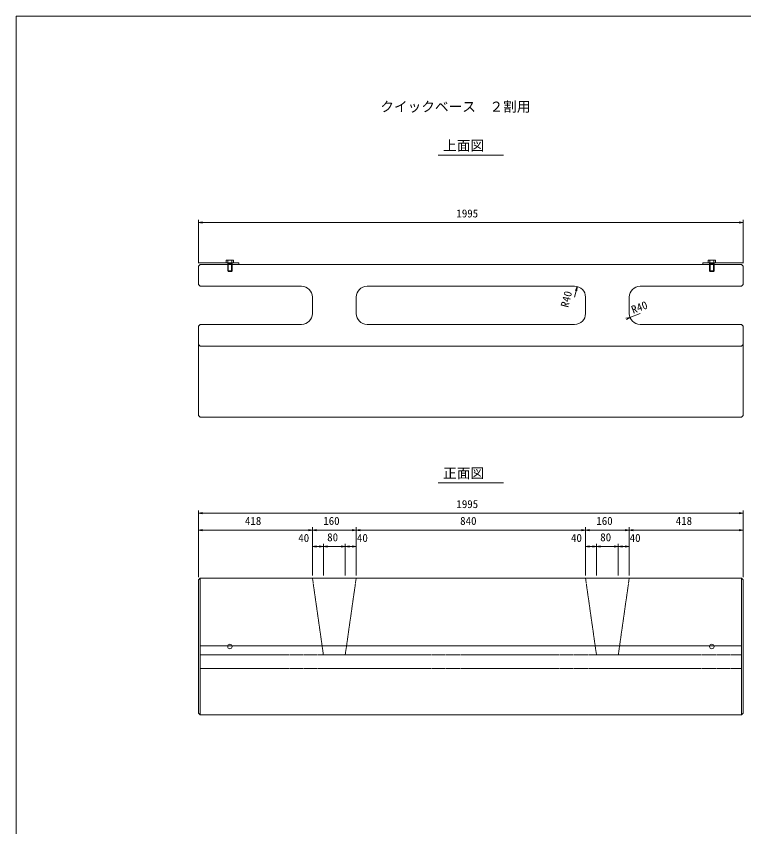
# Model space of a CAD drawing. Units: millimetres, scale not verified, with parts at other scales. Extents: x 28 to 42028, y -12 to 29688.
# Drawn here: x 28 to 13350, y 14838 to 29688 of the extents above; entities that cross this region are included whole.
import ezdxf
from ezdxf.enums import TextEntityAlignment as Align

# ---------------------------------------------------------------- set-up
doc = ezdxf.new("R2010")
doc.units = ezdxf.units.MM
doc.header["$LTSCALE"] = 50
doc.linetypes.add('USER1', pattern=[0.375, 0.25, -0.125])
for name, color, linetype, lineweight in [('0_2', 7, 'Continuous', 9), ('D-STR-DIM（寸法）', 7, 'Continuous', 18), ('D-STR（構造物外形線）', 1, 'Continuous', 18), ('D-TTL(外枠）', 2, 'Continuous', 18)]:
    doc.layers.add(name, color=color, linetype=linetype, lineweight=lineweight)
doc.layers.add('D-TTL-TXT（文字）', color=7, linetype='Continuous')
doc.styles.add('ＭＳ ゴシック', font='')
doc.styles.get('ＭＳ ゴシック').set_extended_font_data('MS Gothic')

msp = doc.modelspace()

# ---------------------------------------------------------------- linework, layer by layer
at = {"layer": '0_2', "lineweight": 18}
for p, q in [((7752.68, 27141.43), (8952.68, 27141.43)), ((3365.18, 25908.04), (3375.18, 25908.04)), ((13340.18, 25908.04), (13330.18, 25908.04)), ((10300.57, 24735.61), (10298.17, 24725.9)), ((11265.7, 24170.46), (11256.35, 24166.91)), ((7752.68, 21141.43), (8952.68, 21141.43)), ((3365.18, 20583.42), (3375.18, 20583.42)), ((13340.18, 20583.42), (13330.18, 20583.42)), ((3365.18, 20275.16), (3375.18, 20275.16)), ((5452.68, 20275.16), (5442.68, 20275.16)), ((5452.68, 20275.16), (5462.68, 20275.16)), ((6252.68, 20275.16), (6242.68, 20275.16)), ((6252.68, 20275.16), (6262.68, 20275.16)), ((10452.68, 20275.16), (10442.68, 20275.16)), ((10452.68, 20275.16), (10462.68, 20275.16)), ((11252.68, 20275.16), (11242.68, 20275.16)), ((11252.68, 20275.16), (11262.68, 20275.16)), ((13340.18, 20275.16), (13330.18, 20275.16)), ((5452.68, 19975.31), (5462.68, 19975.31)), ((5652.68, 19975.31), (5642.68, 19975.31)), ((5652.68, 19975.31), (5662.68, 19975.31)), ((6052.68, 19975.31), (6042.68, 19975.31)), ((6052.68, 19975.31), (6062.68, 19975.31)), ((6252.68, 19975.31), (6242.68, 19975.31)), ((10452.68, 19975.31), (10462.68, 19975.31)), ((10652.68, 19975.31), (10642.68, 19975.31)), ((10652.68, 19975.31), (10662.68, 19975.31)), ((11052.68, 19975.31), (11042.68, 19975.31)), ((11052.68, 19975.31), (11062.68, 19975.31)), ((11252.68, 19975.31), (11242.68, 19975.31))]:
    msp.add_line(p, q, dxfattribs=at)
at = {"layer": '0_2'}
for p, q in [((3365.18, 25908.04), (3440.18, 25920.54)), ((3440.18, 25895.54), (3365.18, 25908.04)), ((13265.18, 25920.54), (13340.18, 25908.04)), ((13340.18, 25908.04), (13265.18, 25895.54)), ((10270.47, 24665.79), (10300.57, 24735.61)), ((10300.57, 24735.61), (10294.75, 24659.8)), ((11191.14, 24155.53), (11265.7, 24170.46)), ((11265.7, 24170.46), (11200.01, 24132.16)), ((3365.18, 20583.42), (3440.18, 20595.92)), ((3440.18, 20570.92), (3365.18, 20583.42)), ((13265.18, 20595.92), (13340.18, 20583.42)), ((13340.18, 20583.42), (13265.18, 20570.92)), ((3365.18, 20275.16), (3440.18, 20287.66)), ((3440.18, 20262.66), (3365.18, 20275.16)), ((5377.68, 20287.66), (5452.68, 20275.16)), ((5452.68, 20275.16), (5377.68, 20262.66)), ((5452.68, 20275.16), (5527.68, 20287.66)), ((5527.68, 20262.66), (5452.68, 20275.16)), ((6177.68, 20287.66), (6252.68, 20275.16)), ((6252.68, 20275.16), (6177.68, 20262.66)), ((6252.68, 20275.16), (6327.68, 20287.66)), ((6327.68, 20262.66), (6252.68, 20275.16)), ((10377.68, 20287.66), (10452.68, 20275.16)), ((10452.68, 20275.16), (10377.68, 20262.66)), ((10452.68, 20275.16), (10527.68, 20287.66)), ((10527.68, 20262.66), (10452.68, 20275.16)), ((11177.68, 20287.66), (11252.68, 20275.16)), ((11252.68, 20275.16), (11177.68, 20262.66)), ((11252.68, 20275.16), (11327.68, 20287.66)), ((11327.68, 20262.66), (11252.68, 20275.16)), ((13265.18, 20287.66), (13340.18, 20275.16)), ((13340.18, 20275.16), (13265.18, 20262.66)), ((5452.68, 19975.31), (5527.68, 19987.81)), ((5527.68, 19962.81), (5452.68, 19975.31)), ((5577.68, 19987.81), (5652.68, 19975.31)), ((5652.68, 19975.31), (5577.68, 19962.81)), ((5652.68, 19975.31), (5727.68, 19987.81)), ((5727.68, 19962.81), (5652.68, 19975.31)), ((5977.68, 19987.81), (6052.68, 19975.31)), ((6052.68, 19975.31), (5977.68, 19962.81)), ((6052.68, 19975.31), (6127.68, 19987.81)), ((6127.68, 19962.81), (6052.68, 19975.31)), ((6177.68, 19987.81), (6252.68, 19975.31)), ((6252.68, 19975.31), (6177.68, 19962.81)), ((10452.68, 19975.31), (10527.68, 19987.81)), ((10527.68, 19962.81), (10452.68, 19975.31)), ((10577.68, 19987.81), (10652.68, 19975.31)), ((10652.68, 19975.31), (10577.68, 19962.81)), ((10652.68, 19975.31), (10727.68, 19987.81)), ((10727.68, 19962.81), (10652.68, 19975.31)), ((10977.68, 19987.81), (11052.68, 19975.31)), ((11052.68, 19975.31), (10977.68, 19962.81)), ((11052.68, 19975.31), (11127.68, 19987.81)), ((11127.68, 19962.81), (11052.68, 19975.31)), ((11177.68, 19987.81), (11252.68, 19975.31)), ((11252.68, 19975.31), (11177.68, 19962.81))]:
    msp.add_line(p, q, dxfattribs=at)
at = {"layer": 'D-STR-DIM（寸法）'}
for p, q in [((3365.18, 25161.43), (3365.18, 25958.04)), ((3375.18, 25908.04), (13330.18, 25908.04)), ((13340.18, 25161.43), (13340.18, 25958.04)), ((10252.68, 24541.43), (10298.17, 24725.9)), ((11452.68, 24241.43), (11265.7, 24170.46)), ((11256.35, 24166.91), (11247, 24163.36)), ((3365.18, 19411.43), (3365.18, 20633.42)), ((3375.18, 20583.42), (13330.18, 20583.42)), ((13340.18, 19411.43), (13340.18, 20633.42)), ((3365.18, 19411.43), (3365.18, 20325.16)), ((3375.18, 20275.16), (5442.68, 20275.16)), ((5452.68, 19441.43), (5452.68, 20325.16)), ((5452.68, 19441.43), (5452.68, 20325.16)), ((6242.68, 20275.16), (5462.68, 20275.16)), ((6252.68, 19441.43), (6252.68, 20325.16)), ((6252.68, 19441.43), (6252.68, 20325.16)), ((6262.68, 20275.16), (10442.68, 20275.16)), ((10452.68, 19441.43), (10452.68, 20325.16)), ((10452.68, 19441.43), (10452.68, 20325.16)), ((10462.68, 20275.16), (11242.68, 20275.16)), ((11252.68, 19441.43), (11252.68, 20325.16)), ((11252.68, 19441.43), (11252.68, 20325.16)), ((13330.18, 20275.16), (11262.68, 20275.16)), ((13340.18, 19411.43), (13340.18, 20325.16)), ((5452.68, 19441.43), (5452.68, 20025.31)), ((5462.68, 19975.31), (5642.68, 19975.31)), ((5652.68, 19441.43), (5652.68, 20025.31)), ((5652.68, 19441.43), (5652.68, 20025.31)), ((6042.68, 19975.31), (5662.68, 19975.31)), ((6052.68, 19441.43), (6052.68, 20025.31)), ((6052.68, 19441.43), (6052.68, 20025.31)), ((6242.68, 19975.31), (6062.68, 19975.31)), ((6252.68, 19441.43), (6252.68, 20025.31)), ((10452.68, 19441.43), (10452.68, 20025.31)), ((10462.68, 19975.31), (10642.68, 19975.31)), ((10652.68, 19441.43), (10652.68, 20025.31)), ((10652.68, 19441.43), (10652.68, 20025.31)), ((10662.68, 19975.31), (11042.68, 19975.31)), ((11052.68, 19441.43), (11052.68, 20025.31)), ((11052.68, 19441.43), (11052.68, 20025.31)), ((11242.68, 19975.31), (11062.68, 19975.31)), ((11252.68, 19441.43), (11252.68, 20025.31))]:
    msp.add_line(p, q, dxfattribs=at)
at = {"layer": 'D-STR（構造物外形線）'}
for p, q in [((3365.18, 25171.43), (4102.68, 25171.43)), ((3365.18, 25111.43), (3395.18, 25141.43)), ((3365.18, 24771.43), (3365.18, 25111.43)), ((3395.18, 25141.43), (13310.18, 25141.43)), ((3870.9, 25216.07), (3880.18, 25221.43)), ((3870.9, 25216.07), (3870.9, 25171.43)), ((3870.9, 25171.43), (4009.46, 25171.43)), ((3880.18, 25221.43), (4000.18, 25221.43)), ((3900.18, 25171.43), (3900.18, 25021.43)), ((3900.18, 25171.43), (3908.18, 25155.43)), ((3900.18, 25155.43), (3980.18, 25155.43)), ((3905.54, 25216.07), (3905.54, 25171.43)), ((3908.18, 25155.43), (3908.18, 25013.43)), ((3980.18, 25171.43), (3972.18, 25155.43)), ((3972.18, 25155.43), (3972.18, 25013.43)), ((3974.82, 25216.07), (3974.82, 25171.43)), ((3980.18, 25171.43), (3980.18, 25021.43)), ((4000.18, 25221.43), (4009.46, 25216.07)), ((4009.46, 25216.07), (4009.46, 25171.43)), ((4102.68, 25171.43), (4102.68, 25141.43)), ((12602.68, 25171.43), (12602.68, 25141.43)), ((13340.18, 25171.43), (12602.68, 25171.43)), ((12705.18, 25221.43), (12695.9, 25216.07)), ((12695.9, 25216.07), (12695.9, 25171.43)), ((12834.46, 25171.43), (12695.9, 25171.43)), ((12825.18, 25221.43), (12705.18, 25221.43)), ((12725.18, 25171.43), (12725.18, 25021.43)), ((12725.18, 25171.43), (12733.18, 25155.43)), ((12805.18, 25155.43), (12725.18, 25155.43)), ((12730.54, 25216.07), (12730.54, 25171.43)), ((12733.18, 25155.43), (12733.18, 25013.43)), ((12805.18, 25171.43), (12797.18, 25155.43)), ((12797.18, 25155.43), (12797.18, 25013.43)), ((12799.82, 25216.07), (12799.82, 25171.43)), ((12805.18, 25171.43), (12805.18, 25021.43)), ((12834.46, 25216.07), (12825.18, 25221.43)), ((12834.46, 25216.07), (12834.46, 25171.43)), ((13340.18, 25111.43), (13310.18, 25141.43)), ((13340.18, 24771.43), (13340.18, 25111.43)), ((3900.18, 25021.43), (3980.18, 25021.43)), ((3900.18, 25021.43), (3910.18, 25011.43)), ((3910.18, 25011.43), (3970.18, 25011.43)), ((3980.18, 25021.43), (3970.18, 25011.43)), ((12805.18, 25021.43), (12725.18, 25021.43)), ((12725.18, 25021.43), (12735.18, 25011.43)), ((12795.18, 25011.43), (12735.18, 25011.43)), ((12805.18, 25021.43), (12795.18, 25011.43)), ((3395.18, 24741.43), (3365.18, 24771.43)), ((3395.18, 24741.43), (5252.68, 24741.43)), ((10252.68, 24741.43), (6452.68, 24741.43)), ((13310.18, 24741.43), (11452.68, 24741.43)), ((13310.18, 24741.43), (13340.18, 24771.43)), ((5452.68, 24541.43), (5452.68, 24241.43)), ((6252.68, 24541.43), (6252.68, 24241.43)), ((10452.68, 24541.43), (10452.68, 24241.43)), ((11252.68, 24541.43), (11252.68, 24241.43)), ((3395.18, 24041.43), (3365.18, 24011.43)), ((3365.18, 22371.43), (3365.18, 24011.43)), ((3395.18, 24041.43), (5252.68, 24041.43)), ((10252.68, 24041.43), (6452.68, 24041.43)), ((13310.18, 24041.43), (11452.68, 24041.43)), ((13310.18, 24041.43), (13340.18, 24011.43)), ((13340.18, 22371.43), (13340.18, 24011.43)), ((3395.18, 23641.43), (3365.18, 23671.43)), ((3395.18, 23641.43), (13310.18, 23641.43)), ((13310.18, 23641.43), (13340.18, 23671.43)), ((3395.18, 22341.43), (3365.18, 22371.43)), ((3395.18, 22341.43), (13310.18, 22341.43)), ((13310.18, 22341.43), (13340.18, 22371.43)), ((3395.18, 19391.43), (3365.18, 19361.43)), ((3365.18, 19361.43), (3365.18, 16921.43)), ((3395.18, 19391.43), (13310.18, 19391.43)), ((3395.18, 19391.43), (3395.18, 16891.43)), ((13310.18, 19391.43), (13340.18, 19361.43)), ((13310.18, 19391.43), (13310.18, 16891.43)), ((13340.18, 19361.43), (13340.18, 16921.43)), ((3395.18, 18153.99), (13310.18, 18153.99)), ((3395.18, 16891.43), (3365.18, 16921.43)), ((3395.18, 16891.43), (13310.18, 16891.43)), ((13310.18, 16891.43), (13340.18, 16921.43))]:
    msp.add_line(p, q, dxfattribs=at)
at = {"layer": 'D-STR（構造物外形線）', "linetype": 'USER1'}
for p, q in [((5452.68, 19391.43), (5652.68, 17989.18)), ((6252.68, 19391.43), (6052.68, 17989.18)), ((10452.68, 19391.43), (10652.68, 17989.18)), ((11252.68, 19391.43), (11052.68, 17989.18)), ((13310.18, 17989.18), (3395.18, 17989.18)), ((13310.18, 17739.26), (3395.18, 17739.26))]:
    msp.add_line(p, q, dxfattribs=at)
at = {"layer": 'D-STR（構造物外形線）'}
for centre in [(3940.18, 18141.43), (12765.18, 18141.43)]:
    msp.add_circle(centre, 40, dxfattribs=at)
for centre, radius, start, end in [((3888.22, 25190.76), 30.67, 55.61575, 124.38425), ((3940.18, 25106.79), 114.64, 72.41205, 107.58795), ((3992.14, 25190.76), 30.67, 55.61575, 124.38425), ((12713.22, 25190.76), 30.67, 55.61575, 124.38425), ((12765.18, 25106.79), 114.64, 72.41205, 107.58795), ((12817.14, 25190.76), 30.67, 55.61575, 124.38425), ((5252.68, 24541.43), 200, 0, 90), ((6452.68, 24541.43), 200, 90, 180), ((10252.68, 24541.43), 200, 0, 90), ((11452.68, 24541.43), 200, 90, 180), ((5252.68, 24241.43), 200, 270, 0), ((6452.68, 24241.43), 200, 180, 270), ((10252.68, 24241.43), 200, 270, 0), ((11452.68, 24241.43), 200, 180, 270)]:
    msp.add_arc(centre, radius, start, end, dxfattribs=at)
at = {"layer": 'D-TTL(外枠）'}
for p in [(42027.98, 29688.46), (27.98, -11.54)]:
    msp.add_line(p, (27.98, 29688.46), dxfattribs=at)

# ---------------------------------------------------------------- texts
at = {"layer": 'D-STR-DIM（寸法）', "style": 'ＭＳ ゴシック'}
for s, p in [('1995', (8087.71, 25958.04)), ('1995', (8087.71, 20633.42)), ('418', (4216.55, 20325.16)), ('160', (5650.14, 20325.16)), ('840', (8157.25, 20325.16)), ('160', (10650.14, 20325.16)), ('418', (12104.05, 20325.16)), ('40', (5192.56, 20012.81)), ('80', (5722.22, 20025.31)), ('40', (6266.73, 20012.81)), ('40', (10186.58, 20012.81)), ('80', (10722.22, 20025.31)), ('40', (11260.94, 20012.81))]:
    msp.add_text(s, height=146.6, dxfattribs=at).set_placement(p, align=Align.BOTTOM_LEFT)
for rotation, p in [(76.147, (10179.21, 24331.67)), (20.784, (11340.7, 24193.8))]:
    msp.add_text('R40', height=146.6, rotation=rotation, dxfattribs=at).set_placement(p, align=Align.BOTTOM_LEFT)
at = {"layer": 'D-TTL-TXT（文字）', "style": 'ＭＳ ゴシック'}
for s, p in [('クイックベース\u3000２割用', (6694.89, 27885.21)), ('上面図', (7844.9, 27171.33)), ('正面図', (7844.9, 21171.33))]:
    msp.add_text(s, height=183.3, dxfattribs=at).set_placement(p, align=Align.BOTTOM_LEFT)

doc.saveas('drawing.dxf')
